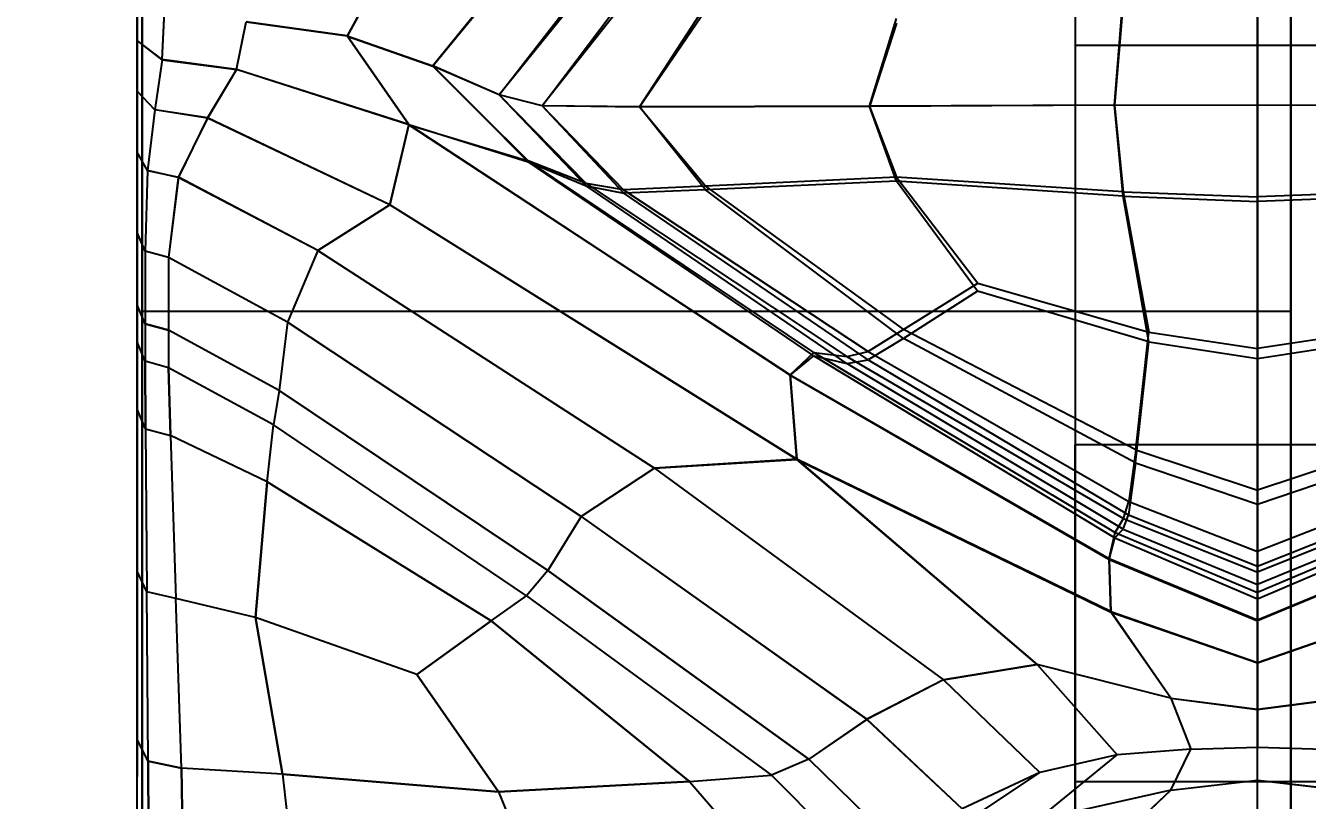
# Model space of a CAD drawing. Extents: x 11992 to 29481, y -6727 to 6811.
# Drawn here: x 12601.68 to 12607.26, y 1463.44 to 1466.81 of the extents above; entities that cross this region are included whole.
import ezdxf

# ---------------------------------------------------------------- set-up
doc = ezdxf.new("R2010")
doc.units = 0
doc.header["$MEASUREMENT"] = 0
doc.layers.get('0').update_dxf_attribs({"color": 8, "linetype": 'CONTINUOUS'})
doc.layers.add('zoylight 3编号', color=7, linetype='CONTINUOUS')
doc.styles.add('TFB MS 3mm at 1 to 25', font='arial.ttf', dxfattribs={"height": 75})

msp = doc.modelspace()

# ---------------------------------------------------------------- linework, layer by layer
for p, q in [((12602.1883, 1465.5649, -1768.6797), (12602.1883, 1478.1375, -1750.0743)), ((12602.1883, 1475.945, -1731.6407), (12602.1883, 1465.5649, -1712.1856)), ((12602.1883, 1462.326, -1766.6945), (12602.1883, 1475.945, -1749.2247)), ((12607.1879, 1462.326, -1766.6945), (12607.1879, 1475.945, -1749.2247)), ((12602.1883, 1474.9379, -1732.2581), (12602.1883, 1462.326, -1714.1708)), ((12607.1879, 1474.9379, -1732.2581), (12607.1879, 1462.326, -1714.1708)), ((12602.1883, 1474.0047, -1747.8711), (12602.1883, 1462.326, -1766.6945)), ((12607.1879, 1472.4259, -1746.0953), (12607.1879, 1454.3388, -1758.7071)), ((12607.1879, 1459.3551, -1716.5148), (12607.1879, 1472.4259, -1734.7701)), ((12607.1879, 1452.3534, -1725.3973), (12607.1879, 1472.4259, -1734.7701)), ((12607.1879, 1452.3534, -1725.3973), (12607.1879, 1472.4259, -1734.7701)), ((12602.1883, 1471.8084, -1735.7773), (12602.1883, 1452.3534, -1725.3973)), ((12602.1883, 1452.3534, -1755.4682), (12602.1883, 1471.8084, -1745.0881)), ((12607.1879, 1456.6826, -1761.678), (12607.1879, 1471.8084, -1745.0881)), ((12602.1883, 1471.318, -1736.8455), (12602.1883, 1454.3388, -1722.1583)), ((12602.1883, 1459.3551, -1716.5148), (12602.1883, 1470.9589, -1737.9697)), ((12607.042, 1470.9718, -1723.155), (12607.042, 1463.6693, -1730.4575)), ((12602.1883, 1470.735, -1739.1562), (12602.1883, 1449.5797, -1732.5586)), ((12602.1883, 1470.735, -1741.7091), (12602.1883, 1450.757, -1751.9914)), ((12607.1879, 1448.8511, -1744.4441), (12607.1879, 1470.735, -1741.7091)), ((12607.1879, 1470.6557, -1740.4327), (12607.1879, 1448.6014, -1740.4327)), ((12607.1879, 1465.5649, -1712.1856), (12607.1879, 1469.0418, -1710.5894)), ((12607.1879, 1465.5649, -1768.6797), (12607.1879, 1469.0418, -1770.2761)), ((12606.2495, 1468.6987, -1724.4698), (12606.2495, 1464.9846, -1728.1842)), ((12606.2495, 1468.6987, -1756.3956), (12606.2495, 1464.9846, -1752.6812)), ((12602.1673, 1465.1401, -1752.8047), (12602.1673, 1468.5657, -1754.1659)), ((12602.1673, 1468.3206, -1726.9486), (12602.1673, 1466.4423, -1728.5398)), ((12602.1673, 1466.4435, -1727.3566), (12602.1673, 1467.9296, -1726.5312)), ((12607.042, 1463.526, -1750.1356), (12607.042, 1467.8373, -1756.0206)), ((12602.1673, 1466.7427, -1726.6613), (12602.1673, 1467.35, -1726.4083)), ((12603.3494, 1467.2563, -1725.8625), (12603.0814, 1466.7632, -1726.2478)), ((12603.3494, 1467.2544, -1755.0026), (12603.0814, 1466.762, -1754.6169)), ((12602.1673, 1466.0988, -1753.2975), (12602.1673, 1467.2143, -1752.8145)), ((12602.1673, 1465.9083, -1753.4626), (12602.1673, 1467.1287, -1754.2515)), ((12603.8686, 1467.1459, -1725.7052), (12603.4543, 1466.6331, -1726.1178)), ((12603.8691, 1467.1366, -1755.1652), (12603.4543, 1466.6321, -1754.7472)), ((12603.7427, 1466.5072, -1725.9923), (12604.1204, 1466.9931, -1725.6077)), ((12604.1214, 1466.9766, -1755.2686), (12603.7427, 1466.5067, -1754.873)), ((12602.1673, 1466.789, -1753.1979), (12602.1673, 1466.9227, -1754.0302)), ((12602.1673, 1466.4526, -1727.8748), (12602.1673, 1466.8877, -1728.2518)), ((12602.1673, 1466.1493, -1752.8251), (12602.1673, 1466.8877, -1752.614)), ((12603.9292, 1466.4597, -1725.9446), (12604.284, 1466.9287, -1725.5787)), ((12604.2844, 1466.9072, -1755.3015), (12603.9292, 1466.4588, -1754.9206)), ((12604.6402, 1466.896, -1725.5952), (12604.3531, 1466.4547, -1725.9397)), ((12606.4197, 1466.4614, -1725.9476), (12606.4574, 1466.9347, -1725.5707)), ((12606.4574, 1466.9111, -1755.3147), (12606.4197, 1466.4619, -1754.9187)), ((12602.275, 1466.6602, -1726.5806), (12602.2855, 1466.8689, -1726.3544)), ((12602.275, 1466.6598, -1754.2852), (12602.2855, 1466.8686, -1754.5112)), ((12604.6402, 1466.8734, -1755.287), (12604.3531, 1466.454, -1754.9254)), ((12605.3535, 1466.4571, -1725.9426), (12605.4713, 1466.8393, -1725.6339)), ((12602.5988, 1466.6176, -1726.5378), (12602.6413, 1466.824, -1726.309)), ((12602.5988, 1466.6168, -1754.3276), (12602.6413, 1466.8233, -1754.5561)), ((12603.0814, 1466.7632, -1726.2478), (12602.6413, 1466.824, -1726.309)), ((12603.0814, 1466.762, -1754.6169), (12602.6413, 1466.8233, -1754.5561)), ((12605.4713, 1466.8188, -1755.2485), (12605.3535, 1466.4569, -1754.9231)), ((12602.275, 1466.6598, -1754.2852), (12602.1673, 1466.7427, -1754.2046)), ((12602.275, 1466.6602, -1726.5806), (12602.1673, 1466.7427, -1726.6613)), ((12603.3494, 1466.3775, -1726.7401), (12603.0814, 1466.7632, -1726.2478)), ((12603.0814, 1466.7632, -1726.2478), (12603.4543, 1466.6331, -1726.1178)), ((12603.0814, 1466.762, -1754.6169), (12603.4543, 1466.6321, -1754.7472)), ((12603.3494, 1466.3768, -1754.1237), (12603.0814, 1466.762, -1754.6169)), ((12651.2496, 1466.7215, -1754.6584), (12606.2495, 1466.7215, -1754.6584)), ((12651.2496, 1466.7215, -1726.207), (12606.2495, 1466.7215, -1726.207)), ((12602.275, 1466.6602, -1726.5806), (12602.2436, 1466.4423, -1726.85)), ((12602.275, 1466.6598, -1754.2852), (12602.2436, 1466.4421, -1754.0159)), ((12602.5988, 1466.6176, -1726.5378), (12602.275, 1466.6602, -1726.5806)), ((12602.275, 1466.6598, -1754.2852), (12602.5988, 1466.6168, -1754.3276)), ((12602.5988, 1466.6176, -1726.5378), (12602.4725, 1466.4066, -1726.8153)), ((12602.5988, 1466.6168, -1754.3276), (12602.4725, 1466.4061, -1754.0504)), ((12603.3494, 1466.3775, -1726.7401), (12602.5988, 1466.6176, -1726.5378)), ((12603.3494, 1466.3768, -1754.1237), (12602.5988, 1466.6168, -1754.3276)), ((12603.7427, 1466.5072, -1725.9923), (12603.4543, 1466.6331, -1726.1178)), ((12603.8691, 1466.2151, -1726.6223), (12603.4543, 1466.6331, -1726.1178)), ((12603.8686, 1466.2196, -1754.2343), (12603.4543, 1466.6321, -1754.7472)), ((12603.7427, 1466.5067, -1754.873), (12603.4543, 1466.6321, -1754.7472)), ((12602.1673, 1466.5937, -1728.413), (12602.1673, 1466.0988, -1727.5684)), ((12602.1673, 1466.5236, -1726.9267), (12602.1673, 1466.2578, -1727.1889)), ((12602.2436, 1466.4421, -1754.0159), (12602.1673, 1466.5236, -1753.9392)), ((12602.2436, 1466.4423, -1726.85), (12602.1673, 1466.5236, -1726.9267)), ((12604.1214, 1466.1114, -1726.4622), (12603.7427, 1466.5072, -1725.9923)), ((12603.9292, 1466.4597, -1725.9446), (12603.7427, 1466.5072, -1725.9923)), ((12603.9292, 1466.4588, -1754.9206), (12603.7427, 1466.5067, -1754.873)), ((12603.7427, 1466.5067, -1754.873), (12604.1204, 1466.1219, -1754.3871)), ((12602.1673, 1466.4435, -1727.3566), (12602.1673, 1465.9083, -1727.4033)), ((12602.1673, 1466.4423, -1752.3261), (12602.1673, 1463.5417, -1747.4478)), ((12602.2436, 1466.4423, -1726.85), (12602.2116, 1466.1772, -1727.1161)), ((12602.2436, 1466.4421, -1754.0159), (12602.2116, 1466.1772, -1753.7498)), ((12602.4725, 1466.4066, -1726.8153), (12602.2436, 1466.4423, -1726.85)), ((12602.4725, 1466.4061, -1754.0504), (12602.2436, 1466.4421, -1754.0159)), ((12604.3531, 1466.4547, -1725.9397), (12603.9292, 1466.4597, -1725.9446)), ((12604.2844, 1466.0787, -1726.393), (12603.9292, 1466.4597, -1725.9446)), ((12604.3531, 1466.454, -1754.9254), (12603.9292, 1466.4588, -1754.9206)), ((12603.9292, 1466.4588, -1754.9206), (12604.284, 1466.093, -1754.4516)), ((12605.3535, 1466.4571, -1725.9426), (12604.3531, 1466.4547, -1725.9397)), ((12605.3535, 1466.4569, -1754.9231), (12604.3531, 1466.454, -1754.9254)), ((12604.6402, 1466.0933, -1726.359), (12604.3531, 1466.4547, -1725.9397)), ((12604.6402, 1466.1095, -1754.4841), (12604.3531, 1466.454, -1754.9254)), ((12606.4197, 1466.4619, -1754.9187), (12605.3535, 1466.4569, -1754.9231)), ((12606.4197, 1466.4614, -1725.9476), (12605.3535, 1466.4571, -1725.9426)), ((12605.4713, 1466.1317, -1726.3046), (12605.3535, 1466.4571, -1725.9426)), ((12605.3535, 1466.4569, -1754.9231), (12605.4713, 1466.1481, -1754.5408)), ((12606.4197, 1466.4619, -1754.9187), (12607.042, 1466.4635, -1754.9172)), ((12606.4197, 1466.4614, -1725.9476), (12607.042, 1466.4628, -1725.9494)), ((12606.4197, 1466.4619, -1754.9187), (12606.4574, 1466.0849, -1754.4455)), ((12606.4574, 1466.0656, -1726.3969), (12606.4197, 1466.4614, -1725.9476)), ((12607.042, 1466.4635, -1754.9172), (12607.6643, 1466.4619, -1754.9187)), ((12607.042, 1466.4628, -1725.9494), (12607.6643, 1466.4614, -1725.9476)), ((12602.4725, 1466.4061, -1754.0504), (12602.3456, 1466.1479, -1753.7762)), ((12602.4725, 1466.4066, -1726.8153), (12602.3461, 1466.1481, -1727.0896)), ((12603.2664, 1466.0291, -1727.2849), (12602.4725, 1466.4066, -1726.8153)), ((12603.2664, 1466.0282, -1753.5808), (12602.4725, 1466.4061, -1754.0504)), ((12603.3494, 1466.3775, -1726.7401), (12603.2664, 1466.0291, -1727.2849)), ((12603.2664, 1466.0282, -1753.5808), (12603.3494, 1466.3768, -1754.1237)), ((12603.3494, 1466.3775, -1726.7401), (12603.8691, 1466.2151, -1726.6223)), ((12603.3494, 1466.3775, -1726.7401), (12605.0083, 1465.2874, -1728.1416)), ((12603.3494, 1466.3768, -1754.1237), (12605.0083, 1465.2893, -1752.7181)), ((12603.3494, 1466.3768, -1754.1237), (12603.8686, 1466.2196, -1754.2343)), ((12602.2116, 1466.1772, -1727.1161), (12602.1673, 1466.2578, -1727.1889)), ((12602.2116, 1466.1772, -1753.7498), (12602.1673, 1466.2575, -1753.677)), ((12605.1117, 1465.3864, -1753.1063), (12603.8686, 1466.2196, -1754.2343)), ((12604.1204, 1466.1219, -1754.3871), (12603.8686, 1466.2196, -1754.2343)), ((12605.1117, 1465.3713, -1727.7317), (12603.8691, 1466.2151, -1726.6223)), ((12603.8691, 1466.2151, -1726.6223), (12604.1214, 1466.1114, -1726.4622)), ((12602.1673, 1464.6439, -1729.0222), (12602.1673, 1466.1696, -1728.8668)), ((12602.1673, 1465.6286, -1752.9935), (12602.1673, 1466.1693, -1751.9991)), ((12602.2116, 1466.1772, -1753.7498), (12602.2011, 1465.8267, -1753.5333)), ((12602.2116, 1466.1772, -1727.1161), (12602.2011, 1465.8267, -1727.3326)), ((12602.3456, 1466.1479, -1753.7762), (12602.2116, 1466.1772, -1753.7498)), ((12602.2116, 1466.1772, -1727.1161), (12602.3461, 1466.1481, -1727.0896)), ((12602.3461, 1466.1481, -1727.0896), (12602.3037, 1465.7995, -1727.3091)), ((12602.3456, 1466.1479, -1753.7762), (12602.3037, 1465.7995, -1753.5568)), ((12602.9531, 1465.8301, -1753.3824), (12602.3456, 1466.1479, -1753.7762)), ((12602.9531, 1465.8303, -1727.4835), (12602.3461, 1466.1481, -1727.0896)), ((12604.284, 1466.093, -1754.4516), (12604.1204, 1466.1219, -1754.3871)), ((12604.1204, 1466.1219, -1754.3871), (12605.2558, 1465.3682, -1753.3433)), ((12605.2553, 1465.3387, -1727.472), (12604.1214, 1466.1114, -1726.4622)), ((12604.1214, 1466.1114, -1726.4622), (12604.2844, 1466.0787, -1726.393)), ((12604.6402, 1466.1095, -1754.4841), (12604.284, 1466.093, -1754.4516)), ((12605.4713, 1466.1481, -1754.5408), (12604.6402, 1466.1095, -1754.4841)), ((12605.4713, 1466.1317, -1726.3046), (12604.6402, 1466.0933, -1726.359)), ((12604.6402, 1466.1095, -1754.4841), (12605.5023, 1465.4865, -1753.5995)), ((12606.4574, 1466.0849, -1754.4455), (12605.4713, 1466.1481, -1754.5408)), ((12605.4713, 1466.1481, -1754.5408), (12605.8256, 1465.6872, -1753.8914)), ((12605.8246, 1465.6534, -1726.9256), (12605.4713, 1466.1317, -1726.3046)), ((12606.4574, 1466.0656, -1726.3969), (12605.4713, 1466.1317, -1726.3046)), ((12604.284, 1466.093, -1754.4516), (12605.3487, 1465.3909, -1753.4622)), ((12604.6402, 1466.0933, -1726.359), (12604.2844, 1466.0787, -1726.393)), ((12605.3483, 1465.3535, -1727.3428), (12604.2844, 1466.0787, -1726.393)), ((12605.5013, 1465.4476, -1727.2067), (12604.6402, 1466.0933, -1726.359)), ((12606.4574, 1466.0849, -1754.4455), (12607.042, 1466.0637, -1754.4138)), ((12606.4574, 1466.0849, -1754.4455), (12606.5699, 1465.4743, -1753.5813)), ((12606.4574, 1466.0656, -1726.3969), (12607.042, 1466.0434, -1726.4277)), ((12606.569, 1465.4329, -1727.2238), (12606.4574, 1466.0656, -1726.3969)), ((12607.6271, 1466.0849, -1754.4455), (12607.042, 1466.0637, -1754.4138)), ((12607.6271, 1466.0656, -1726.3969), (12607.042, 1466.0434, -1726.4277)), ((12603.2664, 1466.0291, -1727.2849), (12602.9531, 1465.8303, -1727.4835)), ((12602.9531, 1465.8301, -1753.3824), (12603.2664, 1466.0282, -1753.5808)), ((12605.0378, 1464.9217, -1728.7211), (12603.2664, 1466.0291, -1727.2849)), ((12605.0378, 1464.9207, -1752.1453), (12603.2664, 1466.0282, -1753.5808)), ((12602.2011, 1465.8267, -1727.3326), (12602.1673, 1465.9083, -1727.4033)), ((12602.2011, 1465.8267, -1753.5333), (12602.1673, 1465.9083, -1753.4626)), ((12602.3037, 1465.7995, -1727.3091), (12602.2011, 1465.8267, -1727.3326)), ((12602.2011, 1465.8267, -1727.3326), (12602.2011, 1465.348, -1727.6423)), ((12602.3037, 1465.7995, -1753.5568), (12602.2011, 1465.8267, -1753.5333)), ((12602.2011, 1465.8267, -1753.5333), (12602.2011, 1465.3477, -1753.2236)), ((12602.9531, 1465.8303, -1727.4835), (12602.8205, 1465.5177, -1727.652)), ((12602.9531, 1465.8301, -1753.3824), (12602.8205, 1465.5177, -1753.2139)), ((12602.9531, 1465.8303, -1727.4835), (12604.4179, 1464.8831, -1728.6716)), ((12602.9531, 1465.8301, -1753.3824), (12604.4179, 1464.8828, -1752.1943)), ((12602.1673, 1465.7881, -1727.7385), (12602.1673, 1465.7118, -1728.5087)), ((12602.1673, 1465.7881, -1727.7385), (12602.1673, 1465.1401, -1728.0612)), ((12602.8205, 1465.5177, -1727.652), (12602.3037, 1465.7995, -1727.3091)), ((12602.8205, 1465.5177, -1753.2139), (12602.3037, 1465.7995, -1753.5568)), ((12602.3037, 1465.7995, -1753.5568), (12602.3037, 1465.3198, -1753.2466)), ((12602.3037, 1465.7995, -1727.3091), (12602.3037, 1465.3198, -1727.6193)), ((12605.5023, 1465.4865, -1753.5995), (12605.8256, 1465.6872, -1753.8914)), ((12605.8256, 1465.6872, -1753.8914), (12606.5699, 1465.4743, -1753.5813)), ((12605.8246, 1465.6534, -1726.9256), (12605.5013, 1465.4476, -1727.2067)), ((12606.569, 1465.4329, -1727.2238), (12605.8246, 1465.6534, -1726.9256)), ((12602.2011, 1465.5106, -1753.36), (12602.1673, 1465.5938, -1753.2902)), ((12602.1673, 1463.9206, -1750.985), (12602.1673, 1465.5938, -1753.2902)), ((12602.2011, 1465.5106, -1727.5058), (12602.1673, 1465.5938, -1727.5756)), ((12607.1879, 1465.5649, -1712.1856), (12602.1883, 1465.5649, -1712.1856)), ((12607.1879, 1465.5649, -1768.6797), (12602.1883, 1465.5649, -1768.6797)), ((12602.1673, 1465.0321, -1751.5719), (12602.1673, 1465.5101, -1751.2374)), ((12602.1673, 1464.8254, -1730.4415), (12602.1673, 1465.5101, -1729.6285)), ((12602.3037, 1465.4827, -1753.3833), (12602.2011, 1465.5106, -1753.36)), ((12602.2011, 1465.5106, -1727.5058), (12602.3037, 1465.4827, -1727.4826)), ((12602.8205, 1465.5177, -1727.652), (12602.7843, 1465.2214, -1727.7929)), ((12602.8205, 1465.5177, -1753.2139), (12602.7843, 1465.2214, -1753.073)), ((12604.0985, 1464.6721, -1752.1851), (12602.8205, 1465.5177, -1753.2139)), ((12604.0985, 1464.6721, -1728.6808), (12602.8205, 1465.5177, -1727.652)), ((12602.7843, 1465.2214, -1727.7929), (12602.3037, 1465.4827, -1727.4826)), ((12602.7843, 1465.2214, -1753.073), (12602.3037, 1465.4827, -1753.3833)), ((12605.5013, 1465.4476, -1727.2067), (12605.3483, 1465.3535, -1727.3428)), ((12605.5023, 1465.4865, -1753.5995), (12605.3487, 1465.3909, -1753.4622)), ((12606.5117, 1464.9062, -1727.9368), (12605.5013, 1465.4476, -1727.2067)), ((12606.5127, 1464.9622, -1752.8391), (12605.5023, 1465.4865, -1753.5995)), ((12606.5127, 1464.9622, -1752.8391), (12606.5699, 1465.4743, -1753.5813)), ((12606.5699, 1465.4743, -1753.5813), (12607.042, 1465.4035, -1753.4779)), ((12607.5145, 1465.4743, -1753.5813), (12607.042, 1465.4035, -1753.4779)), ((12602.2011, 1465.348, -1727.6423), (12602.1673, 1465.4321, -1727.7113)), ((12602.2011, 1465.3477, -1753.2236), (12602.1673, 1465.4321, -1753.1546)), ((12605.0083, 1465.2893, -1752.7181), (12605.1117, 1465.3864, -1753.1063)), ((12605.1117, 1465.3864, -1753.1063), (12606.423, 1464.6036, -1752.0296)), ((12605.1117, 1465.3864, -1753.1063), (12605.2558, 1465.3682, -1753.3433)), ((12605.2558, 1465.3682, -1753.3433), (12605.3487, 1465.3909, -1753.4622)), ((12605.3487, 1465.3909, -1753.4622), (12606.4827, 1464.7381, -1752.5251)), ((12606.5117, 1464.9062, -1727.9368), (12606.569, 1465.4329, -1727.2238)), ((12606.569, 1465.4329, -1727.2238), (12607.042, 1465.3594, -1727.3231)), ((12607.042, 1465.3594, -1727.3231), (12607.515, 1465.4329, -1727.2238)), ((12602.1673, 1463.7022, -1729.7457), (12602.1673, 1465.3401, -1728.2177)), ((12602.3037, 1465.3198, -1727.6193), (12602.2011, 1465.348, -1727.6423)), ((12602.2011, 1465.348, -1727.6423), (12602.203, 1465.0542, -1727.994)), ((12602.3037, 1465.3198, -1753.2466), (12602.2011, 1465.3477, -1753.2236)), ((12602.203, 1465.0542, -1752.8719), (12602.2011, 1465.3477, -1753.2236)), ((12605.0083, 1465.2874, -1728.1416), (12605.1117, 1465.3713, -1727.7317)), ((12605.1117, 1465.3713, -1727.7317), (12606.4221, 1464.5791, -1728.7905)), ((12605.1117, 1465.3713, -1727.7317), (12605.2553, 1465.3387, -1727.472)), ((12605.2553, 1465.3387, -1727.472), (12605.3483, 1465.3535, -1727.3428)), ((12606.4579, 1464.6175, -1728.4316), (12605.2553, 1465.3387, -1727.472)), ((12605.2558, 1465.3682, -1753.3433), (12606.4588, 1464.6644, -1752.3512)), ((12605.3483, 1465.3535, -1727.3428), (12606.4812, 1464.6804, -1728.2431)), ((12602.7609, 1465.0717, -1727.9084), (12602.3037, 1465.3198, -1727.6193)), ((12602.3037, 1465.3198, -1727.6193), (12602.3113, 1465.0256, -1727.9716)), ((12602.7609, 1465.0717, -1752.9574), (12602.3037, 1465.3198, -1753.2466)), ((12602.3113, 1465.0256, -1752.8943), (12602.3037, 1465.3198, -1753.2466)), ((12605.0378, 1464.9207, -1752.1453), (12605.0083, 1465.2893, -1752.7181)), ((12605.0083, 1465.2893, -1752.7181), (12606.3973, 1464.4899, -1751.6367)), ((12605.0083, 1465.2874, -1728.1416), (12606.3968, 1464.4861, -1729.2195)), ((12605.0083, 1465.2874, -1728.1416), (12605.0378, 1464.9217, -1728.7211)), ((12602.7843, 1465.2214, -1727.7929), (12602.7609, 1465.0717, -1727.9084)), ((12602.7843, 1465.2214, -1753.073), (12602.7609, 1465.0717, -1752.9574)), ((12602.7843, 1465.2214, -1727.7929), (12603.9545, 1464.4372, -1728.7237)), ((12603.9545, 1464.4372, -1752.1422), (12602.7843, 1465.2214, -1753.073)), ((12602.203, 1465.0542, -1727.994), (12602.1673, 1465.1401, -1728.0612)), ((12602.203, 1465.0542, -1752.8719), (12602.1673, 1465.1401, -1752.8047)), ((12602.203, 1465.0542, -1727.994), (12602.3113, 1465.0256, -1727.9716)), ((12602.203, 1465.0542, -1727.994), (12602.2092, 1464.3452, -1728.8132)), ((12602.203, 1465.0542, -1752.8719), (12602.2092, 1464.3452, -1752.0528)), ((12602.203, 1465.0542, -1752.8719), (12602.3113, 1465.0256, -1752.8943)), ((12602.7328, 1464.8239, -1752.6614), (12602.7609, 1465.0717, -1752.9574)), ((12602.7328, 1464.8239, -1728.2045), (12602.7609, 1465.0717, -1727.9084)), ((12603.861, 1464.3273, -1752.09), (12602.7609, 1465.0717, -1752.9574)), ((12603.861, 1464.3273, -1728.7759), (12602.7609, 1465.0717, -1727.9084)), ((12602.7328, 1464.8239, -1752.6614), (12602.3113, 1465.0256, -1752.8943)), ((12602.7328, 1464.8239, -1728.2045), (12602.3113, 1465.0256, -1727.9716)), ((12602.3113, 1465.0256, -1727.9716), (12602.3351, 1464.3154, -1728.7923)), ((12602.3113, 1465.0256, -1752.8943), (12602.3351, 1464.3154, -1752.0737)), ((12606.2495, 1464.9846, -1728.1842), (12606.249, 1463.5188, -1730.3704)), ((12606.249, 1463.5188, -1750.4951), (12606.2495, 1464.9846, -1752.6812)), ((12651.2496, 1464.9846, -1728.1842), (12606.2495, 1464.9846, -1728.1842)), ((12651.2496, 1464.9846, -1752.6812), (12606.2495, 1464.9846, -1752.6812)), ((12606.5127, 1464.9622, -1752.8391), (12606.4827, 1464.7381, -1752.5251)), ((12606.5127, 1464.9622, -1752.8391), (12607.042, 1464.7875, -1752.5856)), ((12607.5718, 1464.9622, -1752.839), (12607.042, 1464.7875, -1752.5856)), ((12604.4179, 1464.8831, -1728.6716), (12604.0985, 1464.6721, -1728.6808)), ((12604.4179, 1464.8828, -1752.1943), (12604.0985, 1464.6721, -1752.1851)), ((12605.0378, 1464.9217, -1728.7211), (12604.4179, 1464.8831, -1728.6716)), ((12604.4179, 1464.8828, -1752.1943), (12605.0378, 1464.9207, -1752.1453)), ((12604.4179, 1464.8831, -1728.6716), (12605.6758, 1463.9625, -1729.8385)), ((12604.4179, 1464.8828, -1752.1943), (12605.6758, 1463.9625, -1751.0275)), ((12606.4045, 1464.2589, -1729.6181), (12605.0378, 1464.9217, -1728.7211)), ((12605.0378, 1464.9217, -1728.7211), (12606.0835, 1464.029, -1729.8833)), ((12606.0835, 1464.0288, -1750.9826), (12605.0378, 1464.9207, -1752.1453)), ((12605.0378, 1464.9207, -1752.1453), (12606.4045, 1464.257, -1751.2492)), ((12606.5117, 1464.9062, -1727.9368), (12606.4812, 1464.6804, -1728.2431)), ((12606.5117, 1464.9062, -1727.9368), (12607.042, 1464.7257, -1728.1801)), ((12607.042, 1464.7257, -1728.1801), (12607.5727, 1464.9062, -1727.9368)), ((12602.7328, 1464.8239, -1752.6614), (12602.6818, 1464.2329, -1751.979)), ((12602.6818, 1464.2329, -1728.8869), (12602.7328, 1464.8239, -1728.2045)), ((12602.7328, 1464.8239, -1752.6614), (12603.7079, 1464.2183, -1751.9629)), ((12603.7079, 1464.2183, -1728.9031), (12602.7328, 1464.8239, -1728.2045)), ((12606.4588, 1464.6644, -1752.3512), (12606.4827, 1464.7381, -1752.5251)), ((12606.4827, 1464.7381, -1752.5251), (12607.042, 1464.5204, -1752.2126)), ((12607.6018, 1464.7381, -1752.5251), (12607.042, 1464.5204, -1752.2126)), ((12604.0985, 1464.6721, -1752.1851), (12603.9545, 1464.4372, -1752.1422)), ((12604.0985, 1464.6721, -1728.6808), (12603.9545, 1464.4372, -1728.7237)), ((12604.0985, 1464.6721, -1752.1851), (12605.3421, 1463.7901, -1751.0939)), ((12604.0985, 1464.6721, -1728.6808), (12605.3421, 1463.7904, -1729.772)), ((12606.423, 1464.6036, -1752.0296), (12606.4588, 1464.6644, -1752.3512)), ((12606.4579, 1464.6175, -1728.4316), (12606.4812, 1464.6804, -1728.2431)), ((12606.4588, 1464.6644, -1752.3512), (12607.042, 1464.4298, -1752.0205)), ((12606.4812, 1464.6804, -1728.2431), (12607.042, 1464.4561, -1728.5433)), ((12607.042, 1464.4561, -1728.5433), (12607.6032, 1464.6804, -1728.2431)), ((12607.6252, 1464.6644, -1752.3512), (12607.042, 1464.4298, -1752.0205)), ((12606.3973, 1464.4899, -1751.6367), (12606.423, 1464.6036, -1752.0296)), ((12606.4221, 1464.5791, -1728.7905), (12606.4579, 1464.6175, -1728.4316)), ((12606.423, 1464.6036, -1752.0296), (12607.042, 1464.3426, -1751.6707)), ((12606.4579, 1464.6175, -1728.4316), (12607.042, 1464.3769, -1728.7514)), ((12607.6261, 1464.6172, -1728.4315), (12607.042, 1464.3769, -1728.7514)), ((12607.6614, 1464.6036, -1752.0296), (12607.042, 1464.3426, -1751.6707)), ((12606.3968, 1464.4861, -1729.2195), (12606.4221, 1464.5791, -1728.7905)), ((12606.4221, 1464.5791, -1728.7905), (12607.042, 1464.3151, -1729.1435)), ((12607.042, 1464.3151, -1729.1435), (12607.6619, 1464.5788, -1728.7901)), ((12606.3968, 1464.4861, -1729.2195), (12606.4045, 1464.2589, -1729.6181)), ((12606.3968, 1464.4861, -1729.2195), (12607.042, 1464.2191, -1729.5789)), ((12606.4045, 1464.257, -1751.2492), (12606.3973, 1464.4899, -1751.6367)), ((12606.3973, 1464.4899, -1751.6367), (12607.042, 1464.2234, -1751.2762)), ((12607.042, 1464.2234, -1751.2762), (12607.6871, 1464.4899, -1751.6367)), ((12607.6876, 1464.4856, -1729.2191), (12607.042, 1464.2191, -1729.5789)), ((12602.1673, 1463.9206, -1750.985), (12602.1673, 1464.4348, -1751.99)), ((12602.2092, 1464.3452, -1728.8132), (12602.1673, 1464.4348, -1728.8759)), ((12602.2092, 1464.3452, -1752.0528), (12602.1673, 1464.4348, -1751.99)), ((12603.9545, 1464.4372, -1752.1422), (12603.861, 1464.3273, -1752.09)), ((12603.9545, 1464.4372, -1728.7237), (12603.861, 1464.3273, -1728.7759)), ((12605.0903, 1463.6171, -1751.149), (12603.9545, 1464.4372, -1752.1422)), ((12603.9545, 1464.4372, -1728.7237), (12605.0903, 1463.6171, -1729.7169)), ((12602.1673, 1464.3261, -1730.1323), (12602.1673, 1463.5417, -1733.4181)), ((12602.1673, 1463.3281, -1730.2606), (12602.1673, 1464.3261, -1730.1323)), ((12602.215, 1463.6087, -1729.6877), (12602.2092, 1464.3452, -1728.8132)), ((12602.2154, 1463.6087, -1751.1783), (12602.2092, 1464.3452, -1752.0528)), ((12602.3351, 1464.3154, -1728.7923), (12602.2092, 1464.3452, -1728.8132)), ((12602.3351, 1464.3154, -1752.0737), (12602.2092, 1464.3452, -1752.0528)), ((12603.7079, 1464.2183, -1728.9031), (12603.861, 1464.3273, -1728.7759)), ((12603.7079, 1464.2183, -1751.9629), (12603.861, 1464.3273, -1752.09)), ((12603.861, 1464.3273, -1752.09), (12604.9272, 1463.5472, -1751.1603)), ((12603.861, 1464.3273, -1728.7759), (12604.9272, 1463.5472, -1729.7055)), ((12602.3594, 1463.5775, -1729.6683), (12602.3351, 1464.3154, -1728.7923)), ((12602.6818, 1464.2329, -1751.979), (12602.3351, 1464.3154, -1752.0737)), ((12602.3594, 1463.5775, -1751.1976), (12602.3351, 1464.3154, -1752.0737)), ((12602.6818, 1464.2329, -1728.8869), (12602.3351, 1464.3154, -1728.7923)), ((12603.3846, 1463.9857, -1751.6951), (12602.6818, 1464.2329, -1751.979)), ((12602.6818, 1464.2329, -1751.979), (12602.8, 1463.552, -1751.1692)), ((12602.8, 1463.552, -1729.6967), (12602.6818, 1464.2329, -1728.8869)), ((12603.3846, 1463.9857, -1729.1708), (12602.6818, 1464.2329, -1728.8869)), ((12603.7079, 1464.2183, -1751.9629), (12603.3846, 1463.9857, -1751.6951)), ((12603.3846, 1463.9857, -1729.1708), (12603.7079, 1464.2183, -1728.9031)), ((12603.7079, 1464.2183, -1751.9629), (12604.5705, 1463.52, -1751.1359)), ((12604.5705, 1463.52, -1729.7301), (12603.7079, 1464.2183, -1728.9031)), ((12606.6658, 1463.8827, -1730.1185), (12606.4045, 1464.2589, -1729.6181)), ((12606.4045, 1464.2589, -1729.6181), (12607.042, 1464.0379, -1729.917)), ((12606.6658, 1463.8822, -1750.7477), (12606.4045, 1464.257, -1751.2492)), ((12606.4045, 1464.257, -1751.2492), (12607.042, 1464.0357, -1750.9506)), ((12607.042, 1464.0379, -1729.917), (12607.68, 1464.2586, -1729.6177)), ((12607.042, 1464.0357, -1750.9506), (12607.68, 1464.257, -1751.2492)), ((12603.3846, 1463.9857, -1751.6951), (12603.7389, 1463.4752, -1751.084)), ((12603.7389, 1463.4752, -1729.7818), (12603.3846, 1463.9857, -1729.1708)), ((12606.0835, 1464.029, -1729.8833), (12605.6758, 1463.9625, -1729.8385)), ((12605.6758, 1463.9625, -1751.0275), (12606.0835, 1464.0288, -1750.9826)), ((12606.0835, 1464.029, -1729.8833), (12606.4321, 1463.6352, -1730.4378)), ((12606.6658, 1463.8827, -1730.1185), (12606.0835, 1464.029, -1729.8833)), ((12606.6658, 1463.8822, -1750.7477), (12606.0835, 1464.0288, -1750.9826)), ((12606.0835, 1464.0288, -1750.9826), (12606.4321, 1463.6352, -1750.4281)), ((12602.1673, 1463.716, -1749.6768), (12602.1673, 1463.9656, -1750.2373)), ((12605.6758, 1463.9625, -1729.8385), (12605.3421, 1463.7904, -1729.772)), ((12605.6758, 1463.9625, -1751.0275), (12605.3421, 1463.7901, -1751.0939)), ((12605.6758, 1463.9625, -1729.8385), (12606.095, 1463.5594, -1730.3941)), ((12605.6758, 1463.9625, -1751.0275), (12606.095, 1463.5594, -1750.4718)), ((12606.6658, 1463.8827, -1730.1185), (12607.042, 1463.8338, -1730.197)), ((12606.6658, 1463.8827, -1730.1185), (12606.753, 1463.6607, -1730.4526)), ((12606.6658, 1463.8822, -1750.7477), (12606.753, 1463.6607, -1750.4133)), ((12606.6658, 1463.8822, -1750.7477), (12607.042, 1463.8333, -1750.6693)), ((12607.042, 1463.8338, -1730.197), (12607.4182, 1463.8827, -1730.1185)), ((12607.042, 1463.8333, -1750.6693), (12607.4182, 1463.8822, -1750.7477)), ((12602.1673, 1463.3431, -1732.2197), (12602.1673, 1463.8717, -1732.4663)), ((12605.3421, 1463.7904, -1729.772), (12605.0903, 1463.6171, -1729.7169)), ((12605.3421, 1463.7901, -1751.0939), (12605.0903, 1463.6171, -1751.149)), ((12605.3421, 1463.7904, -1729.772), (12605.7569, 1463.4003, -1730.3022)), ((12605.3421, 1463.7901, -1751.0939), (12605.7569, 1463.4003, -1750.5637)), ((12602.1673, 1463.3281, -1750.6053), (12602.1673, 1463.7022, -1751.1203)), ((12602.215, 1463.6087, -1729.6877), (12602.1673, 1463.7022, -1729.7457)), ((12602.2154, 1463.6087, -1751.1783), (12602.1673, 1463.7022, -1751.1203)), ((12606.753, 1463.6607, -1730.4526), (12606.4321, 1463.6352, -1730.4378)), ((12606.753, 1463.6607, -1750.4133), (12606.4321, 1463.6352, -1750.4281)), ((12606.6658, 1463.4819, -1730.8116), (12606.753, 1463.6607, -1730.4526)), ((12606.6658, 1463.4824, -1750.0541), (12606.753, 1463.6607, -1750.4133)), ((12606.753, 1463.6607, -1730.4526), (12607.042, 1463.6693, -1730.4575)), ((12606.753, 1463.6607, -1750.4133), (12607.042, 1463.6693, -1750.4084)), ((12607.042, 1463.6693, -1750.4084), (12607.3314, 1463.6607, -1750.4133)), ((12607.042, 1460.8986, -1738.9721), (12607.042, 1463.6693, -1730.4575)), ((12607.042, 1463.6693, -1730.4575), (12607.3314, 1463.6607, -1730.4526)), ((12602.2173, 1463.2327, -1730.2054), (12602.215, 1463.6087, -1729.6877)), ((12602.3594, 1463.5775, -1729.6683), (12602.215, 1463.6087, -1729.6877)), ((12602.2154, 1463.6087, -1751.1783), (12602.2173, 1463.2325, -1750.6605)), ((12602.2154, 1463.6087, -1751.1783), (12602.3594, 1463.5775, -1751.1976)), ((12605.0903, 1463.6171, -1751.149), (12604.9272, 1463.5472, -1751.1603)), ((12605.0903, 1463.6171, -1729.7169), (12604.9272, 1463.5472, -1729.7055)), ((12605.0903, 1463.6171, -1751.149), (12605.4689, 1463.2475, -1750.6518)), ((12605.0903, 1463.6171, -1729.7169), (12605.4689, 1463.2475, -1730.2141)), ((12606.0835, 1463.3517, -1731.0561), (12606.4321, 1463.6352, -1730.4378)), ((12606.0835, 1463.3519, -1749.8097), (12606.4321, 1463.6352, -1750.4281)), ((12606.4321, 1463.6352, -1730.4378), (12606.095, 1463.5594, -1730.3941)), ((12606.4321, 1463.6352, -1750.4281), (12606.095, 1463.5594, -1750.4718)), ((12602.3671, 1463.2005, -1730.187), (12602.3594, 1463.5775, -1729.6683)), ((12602.8, 1463.552, -1729.6967), (12602.3594, 1463.5775, -1729.6683)), ((12602.3594, 1463.5775, -1751.1976), (12602.3671, 1463.2005, -1750.6789)), ((12602.8, 1463.552, -1751.1692), (12602.3594, 1463.5775, -1751.1976)), ((12602.8, 1463.552, -1729.6967), (12603.7389, 1463.4752, -1729.7818)), ((12602.8, 1463.552, -1729.6967), (12602.8396, 1463.1984, -1730.1857)), ((12603.7389, 1463.4752, -1751.084), (12602.8, 1463.552, -1751.1692)), ((12602.8, 1463.552, -1751.1692), (12602.8396, 1463.1984, -1750.6802)), ((12604.5705, 1463.52, -1751.1359), (12604.9272, 1463.5472, -1751.1603)), ((12604.5705, 1463.52, -1729.7301), (12604.9272, 1463.5472, -1729.7055)), ((12604.9272, 1463.5472, -1729.7055), (12605.2825, 1463.1912, -1730.1815)), ((12604.9272, 1463.5472, -1751.1603), (12605.2825, 1463.1912, -1750.6844)), ((12605.6758, 1463.2797, -1731.021), (12606.095, 1463.5594, -1730.3941)), ((12605.6758, 1463.2797, -1749.8449), (12606.095, 1463.5594, -1750.4718)), ((12606.095, 1463.5594, -1750.4718), (12605.7569, 1463.4003, -1750.5637)), ((12606.095, 1463.5594, -1730.3941), (12605.7569, 1463.4003, -1730.3022)), ((12604.5705, 1463.52, -1751.1359), (12603.7389, 1463.4752, -1751.084)), ((12603.7389, 1463.4752, -1729.7818), (12604.5705, 1463.52, -1729.7301)), ((12604.5705, 1463.52, -1751.1359), (12604.8581, 1463.1872, -1750.6867)), ((12604.5705, 1463.52, -1729.7301), (12604.8581, 1463.1872, -1730.1792)), ((12606.6658, 1463.4824, -1750.0541), (12606.0835, 1463.3519, -1749.8097)), ((12606.6658, 1463.4819, -1730.8116), (12606.0835, 1463.3517, -1731.0561)), ((12606.2495, 1462.3584, -1748.1327), (12606.249, 1463.5188, -1750.4951)), ((12606.249, 1463.5188, -1730.3704), (12606.2495, 1462.3584, -1732.7327)), ((12651.2491, 1463.5188, -1750.4951), (12606.249, 1463.5188, -1750.4951)), ((12651.2491, 1463.5188, -1730.3704), (12606.249, 1463.5188, -1730.3704)), ((12606.6658, 1463.4824, -1750.0541), (12606.4045, 1463.237, -1749.4781)), ((12606.6658, 1463.4819, -1730.8116), (12606.4045, 1463.2349, -1731.387)), ((12606.6658, 1463.4824, -1750.0541), (12607.042, 1463.526, -1750.1356)), ((12606.6658, 1463.4819, -1730.8116), (12607.042, 1463.5253, -1730.7301)), ((12607.042, 1463.526, -1750.1356), (12607.4182, 1463.4824, -1750.0542)), ((12607.042, 1460.9635, -1743.9584), (12607.042, 1463.526, -1750.1356)), ((12607.042, 1463.5253, -1730.7301), (12607.4182, 1463.4819, -1730.8116)), ((12603.7389, 1463.4752, -1729.7818), (12603.8567, 1463.1917, -1730.1819)), ((12603.7389, 1463.4752, -1751.084), (12603.8567, 1463.1917, -1750.6841))]:
    msp.add_line(p, q)

# ---------------------------------------------------------------- texts
at = {"layer": 'zoylight 3编号', "insert": (12454.958, 1533.6001, -2440.428), "char_height": 75, "width": 206.137453, "attachment_point": 1, "style": 'TFB MS 3mm at 1 to 25'}
msp.add_mtext('{\\fSimHei|b0|i0|c134|p49;\\W0.95494; \\W1;L2W}', dxfattribs=at)

doc.saveas('drawing.dxf')
